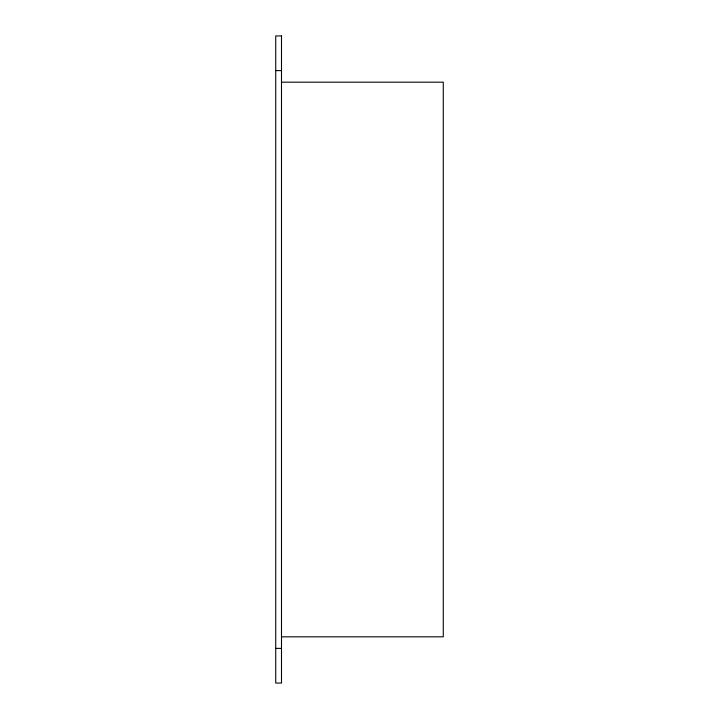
<?xml version="1.0" encoding="UTF-8"?>
<svg xmlns="http://www.w3.org/2000/svg" width="719" height="719" viewBox="0 0 719 719"><rect width="100%" height="100%" fill="white"/><g stroke="black" fill="none" stroke-linecap="round" stroke-linejoin="round"><path stroke-width="1.08" d="M275.728 70.615L281.497 70.615M281.497 82.173L443.272 82.173L443.272 636.827L281.497 636.827M275.728 648.385L281.497 648.385M281.497 35.95L275.728 35.95L275.728 683.05L281.497 683.05L281.497 35.95"/></g></svg>
